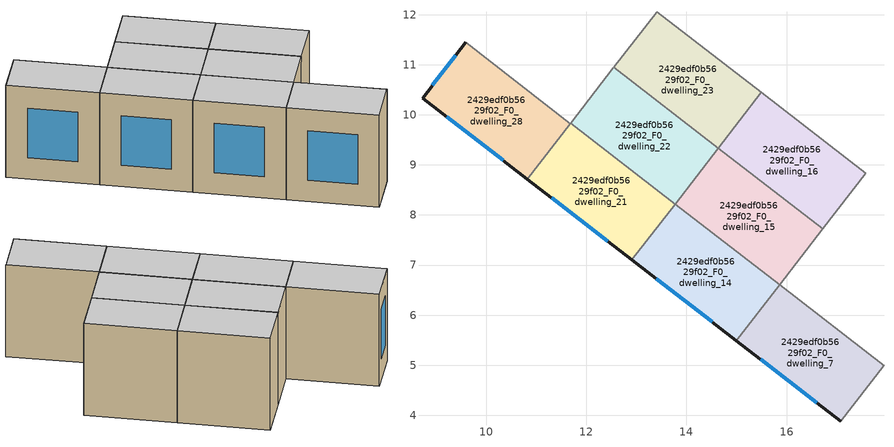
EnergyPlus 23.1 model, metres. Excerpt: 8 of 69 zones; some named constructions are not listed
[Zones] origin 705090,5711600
2429edf0b5629f02_F0_dwelling_14
 floor ground (EU_floor_Construction): 15.86,6.61 15,5.49 12.91,7.1 13.77,8.22 z0
 wall outside (EU_wall_Construction): 12.91,7.1 15,5.49 z0:3
 wall to 2429edf0b5629f02_F0_dwelling_15 (EU_wall_Construction): 15.86,6.61 13.77,8.22 z0:3
 wall to 2429edf0b5629f02_F0_dwelling_7 (EU_wall_Construction): 15,5.49 15.86,6.61 z0:3
 wall to 2429edf0b5629f02_F0_dwelling_21 (EU_wall_Construction): 13.77,8.22 12.91,7.1 z0:3
 window (EU_Window_Construction): 13.39,6.73 14.51,5.86 z0.69:2.31
 ceiling to 2429edf0b5629f02_F1_dwelling_13 (EU_floor_Construction): 15,5.49 15.86,6.61 13.77,8.22 12.91,7.1 z3
2429edf0b5629f02_F0_dwelling_15
 floor ground (EU_floor_Construction): 16.72,7.72 15.86,6.61 13.77,8.22 14.63,9.33 z0
 wall to 2429edf0b5629f02_F0_dwelling_16 (EU_wall_Construction): 16.72,7.72 14.63,9.33 z0:3
 wall to 2429edf0b5629f02_F0_dwelling_8 (EU_wall_Construction): 15.86,6.61 16.72,7.72 z0:3
 wall to 2429edf0b5629f02_F0_dwelling_22 (EU_wall_Construction): 14.63,9.33 13.77,8.22 z0:3
 ceiling to 2429edf0b5629f02_F1_dwelling_14 (EU_floor_Construction): 15.86,6.61 16.72,7.72 14.63,9.33 13.77,8.22 z3
2429edf0b5629f02_F0_dwelling_16
 floor ground (EU_floor_Construction): 17.58,8.84 16.72,7.72 14.63,9.33 15.49,10.45 z0
 wall to 2429edf0b5629f02_F0_dwelling_17 (EU_wall_Construction): 17.58,8.84 15.49,10.45 z0:3
 wall to 2429edf0b5629f02_F0_dwelling_9 (EU_wall_Construction): 16.72,7.72 17.58,8.84 z0:3
 wall to 2429edf0b5629f02_F0_dwelling_23 (EU_wall_Construction): 15.49,10.45 14.63,9.33 z0:3
 ceiling to 2429edf0b5629f02_F1_dwelling_15 (EU_floor_Construction): 16.72,7.72 17.58,8.84 15.49,10.45 14.63,9.33 z3
2429edf0b5629f02_F0_dwelling_21
 floor ground (EU_floor_Construction): 13.77,8.22 12.91,7.1 10.82,8.72 11.68,9.83 z0
 wall outside (EU_wall_Construction): 10.82,8.72 12.91,7.1 z0:3
 wall to 2429edf0b5629f02_F0_dwelling_22 (EU_wall_Construction): 13.77,8.22 11.68,9.83 z0:3
 wall to 2429edf0b5629f02_F0_dwelling_28 (EU_wall_Construction): 11.68,9.83 10.82,8.72 z0:3
 window (EU_Window_Construction): 11.31,8.34 12.43,7.48 z0.69:2.31
 ceiling to 2429edf0b5629f02_F1_dwelling_20 (EU_floor_Construction): 12.91,7.1 13.77,8.22 11.68,9.83 10.82,8.72 z3
2429edf0b5629f02_F0_dwelling_22
 floor ground (EU_floor_Construction): 14.63,9.33 13.77,8.22 11.68,9.83 12.55,10.95 z0
 wall to 2429edf0b5629f02_F0_dwelling_23 (EU_wall_Construction): 14.63,9.33 12.55,10.95 z0:3
 wall to 2429edf0b5629f02_F0_dwelling_29 (EU_wall_Construction): 12.54,10.94 11.68,9.83 z0:3
 ceiling to 2429edf0b5629f02_F1_dwelling_21 (EU_floor_Construction): 13.77,8.22 14.63,9.33 12.55,10.95 11.68,9.83 z3
2429edf0b5629f02_F0_dwelling_23
 floor ground (EU_floor_Construction): 15.49,10.45 14.63,9.33 12.55,10.95 13.41,12.06 z0
 wall to 2429edf0b5629f02_F0_dwelling_24 (EU_wall_Construction): 15.49,10.45 13.41,12.06 z0:3
 wall to 2429edf0b5629f02_F0_dwelling_30 (EU_wall_Construction): 13.4,12.05 12.55,10.95 z0:3
 ceiling to 2429edf0b5629f02_F1_dwelling_22 (EU_floor_Construction): 14.63,9.33 15.49,10.45 13.41,12.06 12.55,10.95 z3
2429edf0b5629f02_F0_dwelling_28
 floor ground (EU_floor_Construction): 11.68,9.83 10.82,8.72 8.73,10.33 9.59,11.45 z0
 wall outside (EU_wall_Construction): 9.59,11.45 8.73,10.33 10.82,8.72 z0:3
 wall to 2429edf0b5629f02_F0_dwelling_29 (EU_wall_Construction): 11.68,9.83 9.59,11.45 z0:3
 window (EU_Window_Construction): 9.21,9.96 10.34,9.09 / 9.39,11.19 8.93,10.59 z0.69:2.31
 ceiling to 2429edf0b5629f02_F1_dwelling_27 (EU_floor_Construction): 10.82,8.72 11.68,9.83 9.59,11.45 8.73,10.33 z3
2429edf0b5629f02_F0_dwelling_7
 floor ground (EU_floor_Construction): 17.94,4.99 17.08,3.88 15,5.49 15.86,6.61 z0
 wall outside (EU_wall_Construction): 15,5.49 17.08,3.88 z0:3
 wall to 2429edf0b5629f02_F0_dwelling_8 (EU_wall_Construction): 17.94,4.99 15.86,6.61 z0:3
 wall to 2429edf0b5629f02_F0_dwelling_0 (EU_wall_Construction): 17.08,3.88 17.94,4.99 z0:3
 window (EU_Window_Construction): 15.48,5.12 16.6,4.25 z0.69:2.31
 ceiling to 2429edf0b5629f02_F1_dwelling_7 (EU_floor_Construction): 17.08,3.88 17.94,4.99 15.86,6.61 15,5.49 z3
[HVACTEMPLATE:THERMOSTAT] Constant Heating Setpoint=20; Constant Cooling Setpoint=50
EU_HeatOnly_2429edf0b5629f02_F0_dwelling_3; EU_HeatOnly_2429edf0b5629f02_F0_dwelling_4; EU_HeatOnly_2429edf0b5629f02_F0_dwelling_5; EU_HeatOnly_2429edf0b5629f02_F0_dwelling_6; EU_HeatOnly_2429edf0b5629f02_F0_dwelling_7; EU_HeatOnly_2429edf0b5629f02_F0_dwelling_8; EU_HeatOnly_2429edf0b5629f02_F0_dwelling_9; EU_HeatOnly_2429edf0b5629f02_F0_dwelling_10; EU_HeatOnly_2429edf0b5629f02_F0_dwelling_11; EU_HeatOnly_2429edf0b5629f02_F0_dwelling_12; EU_HeatOnly_2429edf0b5629f02_F0_dwelling_13; EU_HeatOnly_2429edf0b5629f02_F0_dwelling_14; EU_HeatOnly_2429edf0b5629f02_F0_dwelling_15; EU_HeatOnly_2429edf0b5629f02_F0_dwelling_16; EU_HeatOnly_2429edf0b5629f02_F0_dwelling_17; EU_HeatOnly_2429edf0b5629f02_F0_dwelling_18; EU_HeatOnly_2429edf0b5629f02_F0_dwelling_19; EU_HeatOnly_2429edf0b5629f02_F0_dwelling_20; EU_HeatOnly_2429edf0b5629f02_F0_dwelling_21; EU_HeatOnly_2429edf0b5629f02_F0_dwelling_22; EU_HeatOnly_2429edf0b5629f02_F0_dwelling_23; EU_HeatOnly_2429edf0b5629f02_F0_dwelling_24; EU_HeatOnly_2429edf0b5629f02_F0_dwelling_25; EU_HeatOnly_2429edf0b5629f02_F0_dwelling_26; EU_HeatOnly_2429edf0b5629f02_F0_dwelling_27; EU_HeatOnly_2429edf0b5629f02_F0_dwelling_28; EU_HeatOnly_2429edf0b5629f02_F0_dwelling_29; EU_HeatOnly_2429edf0b5629f02_F0_dwelling_30; EU_HeatOnly_2429edf0b5629f02_F0_dwelling_31; EU_HeatOnly_2429edf0b5629f02_F0_dwelling_32; EU_HeatOnly_2429edf0b5629f02_F0_dwelling_33; EU_HeatOnly_2429edf0b5629f02_F0_dwelling_34; EU_HeatOnly_2429edf0b5629f02_F1_dwelling_0; EU_HeatOnly_2429edf0b5629f02_F1_dwelling_1; EU_HeatOnly_2429edf0b5629f02_F1_dwelling_2; EU_HeatOnly_2429edf0b5629f02_F1_dwelling_3; EU_HeatOnly_2429edf0b5629f02_F1_dwelling_4; EU_HeatOnly_2429edf0b5629f02_F1_dwelling_5; EU_HeatOnly_2429edf0b5629f02_F1_dwelling_6; EU_HeatOnly_2429edf0b5629f02_F1_dwelling_7; EU_HeatOnly_2429edf0b5629f02_F1_dwelling_8; EU_HeatOnly_2429edf0b5629f02_F1_dwelling_9; EU_HeatOnly_2429edf0b5629f02_F1_dwelling_10; EU_HeatOnly_2429edf0b5629f02_F1_dwelling_11; EU_HeatOnly_2429edf0b5629f02_F1_dwelling_12; EU_HeatOnly_2429edf0b5629f02_F1_dwelling_13; EU_HeatOnly_2429edf0b5629f02_F1_dwelling_14; EU_HeatOnly_2429edf0b5629f02_F1_dwelling_15; EU_HeatOnly_2429edf0b5629f02_F1_dwelling_16; EU_HeatOnly_2429edf0b5629f02_F1_dwelling_17; EU_HeatOnly_2429edf0b5629f02_F1_dwelling_18; EU_HeatOnly_2429edf0b5629f02_F1_dwelling_19; EU_HeatOnly_2429edf0b5629f02_F1_dwelling_20; EU_HeatOnly_2429edf0b5629f02_F1_dwelling_21; EU_HeatOnly_2429edf0b5629f02_F1_dwelling_22; EU_HeatOnly_2429edf0b5629f02_F1_dwelling_23; EU_HeatOnly_2429edf0b5629f02_F1_dwelling_24; EU_HeatOnly_2429edf0b5629f02_F1_dwelling_25; EU_HeatOnly_2429edf0b5629f02_F1_dwelling_26; EU_HeatOnly_2429edf0b5629f02_F1_dwelling_27; EU_HeatOnly_2429edf0b5629f02_F1_dwelling_28; EU_HeatOnly_2429edf0b5629f02_F1_dwelling_29; EU_HeatOnly_2429edf0b5629f02_F1_dwelling_30; EU_HeatOnly_2429edf0b5629f02_F1_dwelling_31; EU_HeatOnly_2429edf0b5629f02_F1_dwelling_32; EU_HeatOnly_2429edf0b5629f02_F1_dwelling_33
[SCHEDULE:FILE] Column Number=1; Rows to Skip at Top=0; Number of Hours of Data=8760; Column Separator=Comma; Interpolate to Timestep=No; Minutes per Item=60; Adjust Schedule for Daylight Savings=Yes
Name | File
EU_Step8_GainSchedule_2429edf0b5629f02_F1_dwelling_16_f000 | ../../schedules/2429edf0b5629f02/2429edf0b5629f02_F1_dwelling_16_f000_gain.csv
EU_Step8_GainSchedule_2429edf0b5629f02_F1_dwelling_17_f000 | ../../schedules/2429edf0b5629f02/2429edf0b5629f02_F1_dwelling_17_f000_gain.csv
EU_Step8_GainSchedule_2429edf0b5629f02_F1_dwelling_18_f000 | ../../schedules/2429edf0b5629f02/2429edf0b5629f02_F1_dwelling_18_f000_gain.csv
EU_Step8_GainSchedule_2429edf0b5629f02_F1_dwelling_19_f000 | ../../schedules/2429edf0b5629f02/2429edf0b5629f02_F1_dwelling_19_f000_gain.csv
EU_Step8_GainSchedule_2429edf0b5629f02_F1_dwelling_20_f000 | ../../schedules/2429edf0b5629f02/2429edf0b5629f02_F1_dwelling_20_f000_gain.csv
EU_Step8_GainSchedule_2429edf0b5629f02_F1_dwelling_21_f000 | ../../schedules/2429edf0b5629f02/2429edf0b5629f02_F1_dwelling_21_f000_gain.csv
EU_Step8_GainSchedule_2429edf0b5629f02_F1_dwelling_22_f000 | ../../schedules/2429edf0b5629f02/2429edf0b5629f02_F1_dwelling_22_f000_gain.csv
EU_Step8_GainSchedule_2429edf0b5629f02_F1_dwelling_23_f000 | ../../schedules/2429edf0b5629f02/2429edf0b5629f02_F1_dwelling_23_f000_gain.csv
EU_Step8_GainSchedule_2429edf0b5629f02_F1_dwelling_24_f000 | ../../schedules/2429edf0b5629f02/2429edf0b5629f02_F1_dwelling_24_f000_gain.csv
EU_Step8_GainSchedule_2429edf0b5629f02_F1_dwelling_25_f000 | ../../schedules/2429edf0b5629f02/2429edf0b5629f02_F1_dwelling_25_f000_gain.csv
EU_Step8_GainSchedule_2429edf0b5629f02_F1_dwelling_26_f000 | ../../schedules/2429edf0b5629f02/2429edf0b5629f02_F1_dwelling_26_f000_gain.csv
EU_Step8_GainSchedule_2429edf0b5629f02_F1_dwelling_27_f000 | ../../schedules/2429edf0b5629f02/2429edf0b5629f02_F1_dwelling_27_f000_gain.csv
EU_Step8_GainSchedule_2429edf0b5629f02_F1_dwelling_28_f000 | ../../schedules/2429edf0b5629f02/2429edf0b5629f02_F1_dwelling_28_f000_gain.csv
EU_Step8_GainSchedule_2429edf0b5629f02_F1_dwelling_29_f000 | ../../schedules/2429edf0b5629f02/2429edf0b5629f02_F1_dwelling_29_f000_gain.csv
EU_Step8_GainSchedule_2429edf0b5629f02_F1_dwelling_30_f000 | ../../schedules/2429edf0b5629f02/2429edf0b5629f02_F1_dwelling_30_f000_gain.csv
EU_Step8_GainSchedule_2429edf0b5629f02_F1_dwelling_31_f000 | ../../schedules/2429edf0b5629f02/2429edf0b5629f02_F1_dwelling_31_f000_gain.csv
EU_Step8_GainSchedule_2429edf0b5629f02_F1_dwelling_32_f000 | ../../schedules/2429edf0b5629f02/2429edf0b5629f02_F1_dwelling_32_f000_gain.csv
EU_Step8_GainSchedule_2429edf0b5629f02_F1_dwelling_33_f000 | ../../schedules/2429edf0b5629f02/2429edf0b5629f02_F1_dwelling_33_f000_gain.csv
